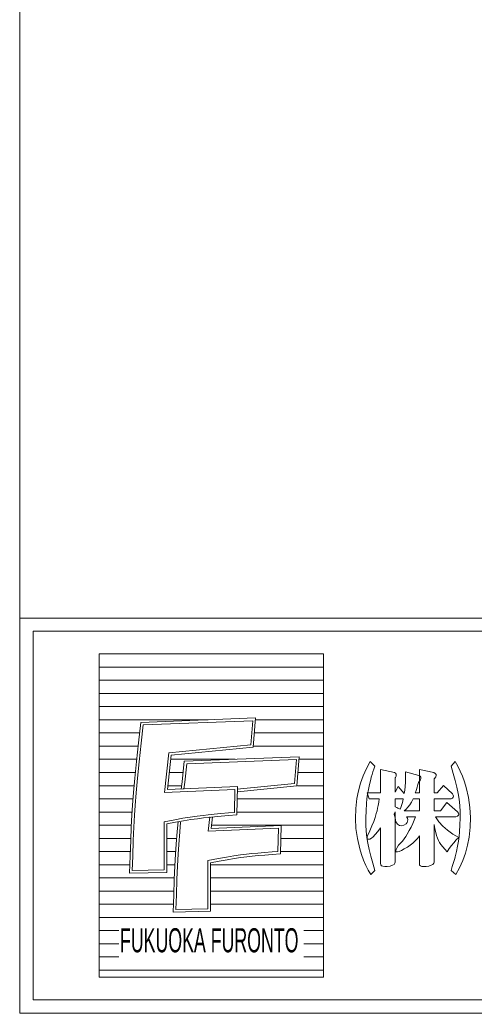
# Model space of a CAD drawing. Units: millimetres at full size, sheet at 1:2; details may follow other scales. Extents: x -822 to 1661, y -1752 to -1205.
# Drawn here: x -822.4 to -770.7, y -1751.8 to -1638.6 of the extents above; entities that cross this region are included whole.
import ezdxf
from ezdxf.enums import TextEntityAlignment as Align

# ---------------------------------------------------------------- set-up
doc = ezdxf.new("R2010")
doc.units = ezdxf.units.MM
doc.header["$LTSCALE"] = 2
doc.layers.add('F-E', color=5, linetype='Continuous', lineweight=9)
doc.styles.add('HG教科書体', font='')
doc.styles.get('HG教科書体').set_extended_font_data('HG教科書体')

msp = doc.modelspace()

# ---------------------------------------------------------------- linework, layer by layer
at = {"layer": 'F-E'}
for p, q in [((-822.442, -1751.772), (-822.442, -1205.448)), ((-822.442, -1706.772), (-658.32, -1706.772)), ((-822.442, -1751.772), (-822.442, -1706.772)), ((-822.442, -1706.772), (-531.342, -1706.772)), ((-813.41, -1710.865), (-813.41, -1747.68)), ((-813.41, -1710.865), (-787.832, -1710.865)), ((-787.832, -1710.865), (-787.832, -1747.68)), ((-800.506, -1729.431), (-800.648, -1730.741)), ((-804.524, -1731.088), (-804.422, -1729.98)), ((-800.648, -1730.741), (-792.659, -1730.401)), ((-792.659, -1730.401), (-792.744, -1733.631)), ((-804.643, -1732.526), (-804.524, -1731.088)), ((-804.711, -1733.651), (-804.643, -1732.526)), ((-804.779, -1734.988), (-804.711, -1733.651)), ((-798.01, -1734.161), (-798.843, -1734.297)), ((-797.252, -1734.053), (-798.01, -1734.161)), ((-796.568, -1733.971), (-797.252, -1734.053)), ((-795.98, -1733.903), (-796.568, -1733.971)), ((-795.304, -1733.835), (-795.98, -1733.903)), ((-794.539, -1733.767), (-795.304, -1733.835)), ((-793.685, -1733.699), (-794.539, -1733.767)), ((-792.744, -1733.631), (-793.685, -1733.699)), ((-804.847, -1736.534), (-804.779, -1734.988)), ((-799.751, -1734.461), (-800.733, -1734.651)), ((-800.733, -1734.651), (-800.733, -1740.176)), ((-798.843, -1734.297), (-799.751, -1734.461)), ((-804.915, -1738.292), (-804.847, -1736.534)), ((-804.983, -1740.261), (-804.915, -1738.292)), ((-800.733, -1740.176), (-804.983, -1740.261)), ((-787.832, -1747.68), (-813.41, -1747.68)), ((-658.32, -1751.772), (-822.442, -1751.772)), ((-38.442, -1751.772), (-822.442, -1751.772))]:
    msp.add_line(p, q, dxfattribs=at)
at = {"layer": 'F-E', "color": 4, "lineweight": 5}
for p, q in [((-820.942, -1750.272), (-820.942, -1708.272)), ((-820.942, -1708.272), (-659.82, -1708.272)), ((-813.41, -1710.865), (-787.832, -1710.865)), ((-813.41, -1712.365), (-787.832, -1712.365)), ((-813.41, -1713.865), (-787.832, -1713.865)), ((-813.41, -1715.365), (-787.832, -1715.365)), ((-813.41, -1716.865), (-787.832, -1716.865)), ((-813.41, -1718.365), (-800.999, -1718.365)), ((-795.605, -1718.365), (-787.832, -1718.365)), ((-795.914, -1718.467), (-808.408, -1718.954)), ((-796.124, -1721.196), (-795.914, -1718.467)), ((-813.41, -1719.865), (-808.809, -1719.865)), ((-795.671, -1719.865), (-787.832, -1719.865)), ((-813.41, -1721.365), (-808.973, -1721.365)), ((-795.786, -1721.365), (-787.832, -1721.365)), ((-813.41, -1722.865), (-809.137, -1722.865)), ((-805.244, -1722.865), (-797.904, -1722.865)), ((-790.641, -1722.865), (-787.832, -1722.865)), ((-813.41, -1724.365), (-809.301, -1724.365)), ((-805.407, -1724.365), (-803.847, -1724.365)), ((-790.706, -1724.365), (-787.832, -1724.365)), ((-813.41, -1725.865), (-809.464, -1725.865)), ((-805.57, -1725.865), (-804.011, -1725.865)), ((-790.821, -1725.865), (-787.832, -1725.865)), ((-813.41, -1727.365), (-809.569, -1727.365)), ((-797.648, -1727.365), (-787.832, -1727.365)), ((-813.41, -1728.865), (-809.663, -1728.865)), ((-797.688, -1728.865), (-787.832, -1728.865)), ((-813.41, -1730.365), (-809.741, -1730.365)), ((-800.537, -1730.365), (-787.832, -1730.365)), ((-813.41, -1731.865), (-809.778, -1731.865)), ((-805.703, -1731.865), (-804.603, -1731.865)), ((-792.68, -1731.865), (-787.832, -1731.865)), ((-813.41, -1733.365), (-809.841, -1733.365)), ((-805.703, -1733.365), (-804.697, -1733.365)), ((-792.72, -1733.365), (-787.832, -1733.365)), ((-813.41, -1734.865), (-809.897, -1734.865)), ((-805.703, -1734.865), (-804.774, -1734.865)), ((-800.733, -1734.865), (-787.832, -1734.865)), ((-813.41, -1736.365), (-804.84, -1736.365)), ((-800.733, -1736.365), (-787.832, -1736.365)), ((-813.41, -1737.865), (-804.899, -1737.865)), ((-800.733, -1737.865), (-787.832, -1737.865)), ((-813.41, -1739.365), (-804.93, -1739.365)), ((-800.733, -1739.365), (-787.832, -1739.365)), ((-813.41, -1740.865), (-787.832, -1740.865)), ((-813.41, -1742.365), (-811.16, -1742.365)), ((-790.082, -1742.365), (-787.832, -1742.365)), ((-813.41, -1743.865), (-811.16, -1743.865)), ((-790.082, -1743.865), (-787.832, -1743.865)), ((-813.41, -1745.365), (-811.16, -1745.365)), ((-790.082, -1745.365), (-787.832, -1745.365)), ((-813.41, -1746.865), (-787.832, -1746.865)), ((-659.82, -1750.272), (-820.942, -1750.272))]:
    msp.add_line(p, q, dxfattribs=at)
at = {"layer": 'F-E'}
for points in [[(-795.589, -1718.155), (-795.844, -1721.469), (-805.193, -1722.404), (-805.618, -1726.314), (-797.629, -1725.974), (-797.714, -1729.204), (-798.656, -1729.272), (-799.509, -1729.34), (-800.274, -1729.408), (-800.95, -1729.476), (-801.539, -1729.544), (-802.222, -1729.626), (-802.98, -1729.734), (-803.813, -1729.87), (-804.721, -1730.034), (-805.703, -1730.224), (-805.703, -1735.749), (-809.953, -1735.834), (-809.885, -1733.865), (-809.817, -1732.108), (-809.749, -1730.561), (-809.681, -1729.224), (-809.613, -1728.099), (-809.494, -1726.661), (-809.341, -1724.998), (-809.154, -1723.112), (-808.933, -1721), (-808.678, -1718.665)], [(-782.472, -1735.996), (-782.763, -1735.489), (-783.032, -1734.939), (-783.281, -1734.348), (-783.508, -1733.715), (-783.714, -1733.041), (-783.988, -1731.89), (-784.157, -1730.744), (-784.223, -1729.602), (-784.185, -1728.466), (-784.043, -1727.334), (-783.862, -1726.444), (-783.621, -1725.577), (-783.32, -1724.732), (-782.96, -1723.91), (-782.54, -1723.111), (-781.985, -1723.627), (-782.109, -1723.973), (-782.219, -1724.3), (-782.317, -1724.609), (-782.403, -1724.9), (-782.475, -1725.171), (-782.614, -1725.742), (-782.732, -1726.3), (-782.829, -1726.845), (-782.903, -1727.377), (-782.956, -1727.895), (-783.006, -1728.734), (-783.025, -1729.54), (-783.014, -1730.312), (-782.974, -1731.05), (-782.903, -1731.754), (-782.797, -1732.425), (-782.652, -1733.136), (-782.468, -1733.888), (-782.246, -1734.682), (-781.985, -1735.516)], [(-772.834, -1723.111), (-772.541, -1723.635), (-772.271, -1724.195), (-772.023, -1724.791), (-771.797, -1725.422), (-771.593, -1726.088), (-771.337, -1727.218), (-771.176, -1728.347), (-771.111, -1729.476), (-771.141, -1730.605), (-771.266, -1731.732), (-771.448, -1732.651), (-771.69, -1733.537), (-771.992, -1734.389), (-772.354, -1735.209), (-772.775, -1735.996), (-773.322, -1735.524), (-773.182, -1735.087), (-773.063, -1734.714), (-772.966, -1734.405), (-772.891, -1734.16), (-772.837, -1733.979), (-772.697, -1733.36), (-772.578, -1732.763), (-772.482, -1732.19), (-772.406, -1731.638), (-772.353, -1731.11), (-772.303, -1730.328), (-772.283, -1729.568), (-772.294, -1728.83), (-772.335, -1728.113), (-772.406, -1727.417), (-772.511, -1726.751), (-772.656, -1726.038), (-772.839, -1725.281), (-773.061, -1724.477), (-773.322, -1723.628)], [(-779.668, -1727.381), (-779.668, -1728.288), (-779.512, -1728.358), (-779.38, -1728.42), (-779.272, -1728.472), (-779.189, -1728.516), (-779.131, -1728.551), (-779.05, -1728.349), (-778.973, -1728.131), (-778.899, -1727.897), (-778.829, -1727.647), (-778.763, -1727.381)], [(-776.931, -1727.381), (-777.624, -1727.381), (-777.827, -1727.731), (-778.03, -1728.041), (-778.234, -1728.311), (-778.439, -1728.54), (-778.644, -1728.729), (-776.931, -1728.729)]]:
    msp.add_lwpolyline(points, close=True, dxfattribs=at)
at = {"layer": 'F-E', "color": 4, "lineweight": 5}
for points in [[(-808.408, -1718.954), (-808.635, -1721.032), (-808.856, -1723.142), (-809.043, -1725.027), (-809.195, -1726.687), (-809.314, -1728.121), (-809.382, -1729.241), (-809.45, -1730.575), (-809.518, -1732.12), (-809.585, -1733.876), (-809.643, -1735.528), (-806.003, -1735.455), (-806.003, -1729.977), (-804.776, -1729.739), (-803.864, -1729.575), (-803.026, -1729.438), (-802.261, -1729.328), (-801.574, -1729.246), (-800.983, -1729.178), (-800.302, -1729.109), (-799.534, -1729.041), (-798.678, -1728.973), (-798.007, -1728.924), (-797.937, -1726.288), (-805.954, -1726.629), (-805.465, -1722.13), (-796.124, -1721.196)], [(-803.751, -1726.279), (-803.665, -1725.459), (-803.438, -1723.381), (-790.944, -1722.894), (-791.154, -1725.623), (-797.674, -1726.275)], [(-804.123, -1730.007), (-804.225, -1731.114), (-804.344, -1732.547), (-804.412, -1733.668), (-804.479, -1735.002), (-804.547, -1736.547), (-804.615, -1738.303), (-804.672, -1739.954), (-801.033, -1739.882), (-801.033, -1734.404), (-799.806, -1734.166), (-798.894, -1734.002), (-798.055, -1733.865), (-797.291, -1733.755), (-796.603, -1733.673), (-796.013, -1733.605), (-795.332, -1733.536), (-794.564, -1733.468), (-793.708, -1733.4), (-793.036, -1733.351), (-792.967, -1730.715), (-800.984, -1731.056), (-800.804, -1729.399)]]:
    msp.add_lwpolyline(points, dxfattribs=at)
at = {"layer": 'F-E'}
for points in [[(-804.049, -1726.247), (-803.963, -1725.427), (-803.708, -1723.092), (-790.619, -1722.582), (-790.874, -1725.896), (-797.645, -1726.573)], [(-782.825, -1731.943), (-782.882, -1731.867), (-782.888, -1731.743), (-782.844, -1731.569), (-782.566, -1730.996), (-782.327, -1730.456), (-782.125, -1729.951), (-781.961, -1729.479), (-781.834, -1729.041), (-781.752, -1728.75), (-781.679, -1728.439), (-781.614, -1728.107), (-781.558, -1727.754), (-781.51, -1727.381), (-782.658, -1727.381), (-782.857, -1726.682), (-781.348, -1726.682), (-781.348, -1724.026), (-779.744, -1724.375), (-779.647, -1724.448), (-779.588, -1724.542), (-779.567, -1724.658), (-779.585, -1724.794), (-779.641, -1724.952), (-779.668, -1724.979), (-779.668, -1726.612), (-779.339, -1725.966), (-778.658, -1726.774), (-778.598, -1726.39), (-778.553, -1725.95), (-778.52, -1725.455), (-778.5, -1724.903), (-778.493, -1724.295), (-776.999, -1724.698), (-776.85, -1724.795), (-776.768, -1724.91), (-776.753, -1725.042), (-776.805, -1725.192), (-776.924, -1725.36), (-776.997, -1725.397)], [(-776.997, -1725.397), (-777.095, -1725.741), (-777.185, -1726.042), (-777.267, -1726.299), (-777.34, -1726.513), (-777.405, -1726.682), (-776.931, -1726.682), (-776.931, -1724.026), (-775.283, -1724.373), (-775.114, -1724.471), (-775.023, -1724.587), (-775.008, -1724.721), (-775.071, -1724.873), (-775.21, -1725.042), (-775.25, -1725.062), (-775.25, -1726.682), (-774.884, -1726.682), (-774.167, -1725.857), (-773.159, -1726.789), (-773.076, -1726.94), (-773.05, -1727.075), (-773.081, -1727.193), (-773.17, -1727.295), (-773.315, -1727.381), (-775.25, -1727.381), (-775.25, -1728.729), (-774.513, -1728.729), (-773.804, -1727.797), (-772.569, -1728.833), (-772.47, -1728.987), (-772.442, -1729.124), (-772.484, -1729.243), (-772.597, -1729.344), (-772.781, -1729.428), (-775.089, -1729.428), (-774.714, -1729.972), (-774.262, -1730.478), (-773.733, -1730.947), (-773.129, -1731.378), (-772.449, -1731.772)], [(-778.375, -1729.428), (-778.291, -1729.585), (-778.254, -1729.741), (-778.265, -1729.896), (-778.322, -1730.05), (-778.427, -1730.202), (-778.705, -1730.375), (-778.963, -1730.44), (-779.202, -1730.396), (-779.42, -1730.243), (-779.618, -1729.982), (-779.661, -1729.768), (-779.699, -1729.577), (-779.732, -1729.408), (-779.761, -1729.261), (-779.785, -1729.137), (-779.781, -1729.113), (-779.767, -1729.07), (-779.744, -1729.009), (-779.711, -1728.93), (-779.668, -1728.831), (-779.668, -1734.563), (-779.705, -1734.71), (-779.814, -1734.834), (-779.996, -1734.937), (-780.251, -1735.019), (-780.579, -1735.078), (-780.856, -1735.082), (-781.072, -1735.049), (-781.225, -1734.978), (-781.318, -1734.87), (-781.348, -1734.725), (-781.348, -1730.663), (-781.671, -1731.087), (-781.954, -1731.428), (-782.196, -1731.685), (-782.398, -1731.858), (-782.559, -1731.947), (-782.718, -1731.969), (-782.825, -1731.943)], [(-779.628, -1733.288), (-779.573, -1733.135), (-779.461, -1732.921), (-779.291, -1732.646), (-779.064, -1732.412), (-778.852, -1732.171), (-778.657, -1731.923), (-778.477, -1731.667), (-778.314, -1731.404), (-778.075, -1730.982), (-777.86, -1730.574), (-777.67, -1730.179), (-777.504, -1729.796), (-777.362, -1729.428), (-778.375, -1729.428)], [(-772.449, -1731.772), (-772.735, -1732.053), (-773.008, -1732.358), (-773.268, -1732.686), (-773.515, -1733.036), (-773.749, -1733.41), (-774.026, -1733.113), (-774.266, -1732.833), (-774.469, -1732.57), (-774.635, -1732.323), (-774.763, -1732.094), (-774.87, -1731.847), (-774.972, -1731.543), (-775.069, -1731.181), (-775.162, -1730.763), (-775.25, -1730.286), (-775.25, -1734.563), (-775.287, -1734.71), (-775.396, -1734.834), (-775.579, -1734.937), (-775.834, -1735.019), (-776.162, -1735.078), (-776.439, -1735.084), (-776.655, -1735.057), (-776.808, -1734.997), (-776.901, -1734.905), (-776.931, -1734.779), (-776.931, -1731.579), (-777.154, -1731.879), (-777.4, -1732.156), (-777.67, -1732.41), (-777.964, -1732.643), (-778.282, -1732.852), (-778.66, -1733.07), (-778.978, -1733.235), (-779.235, -1733.347), (-779.431, -1733.405), (-779.567, -1733.41), (-779.626, -1733.38), (-779.628, -1733.288)]]:
    msp.add_lwpolyline(points, dxfattribs=at)

# ---------------------------------------------------------------- texts
at = {"layer": 'F-E', "color": 7, "style": 'HG教科書体', "width": 0.55}
msp.add_text('FUKUOKA FURONTO', height=2.749, dxfattribs=at).set_placement((-811.034, -1745.672), align=Align.BOTTOM_LEFT)

doc.saveas('drawing.dxf')
